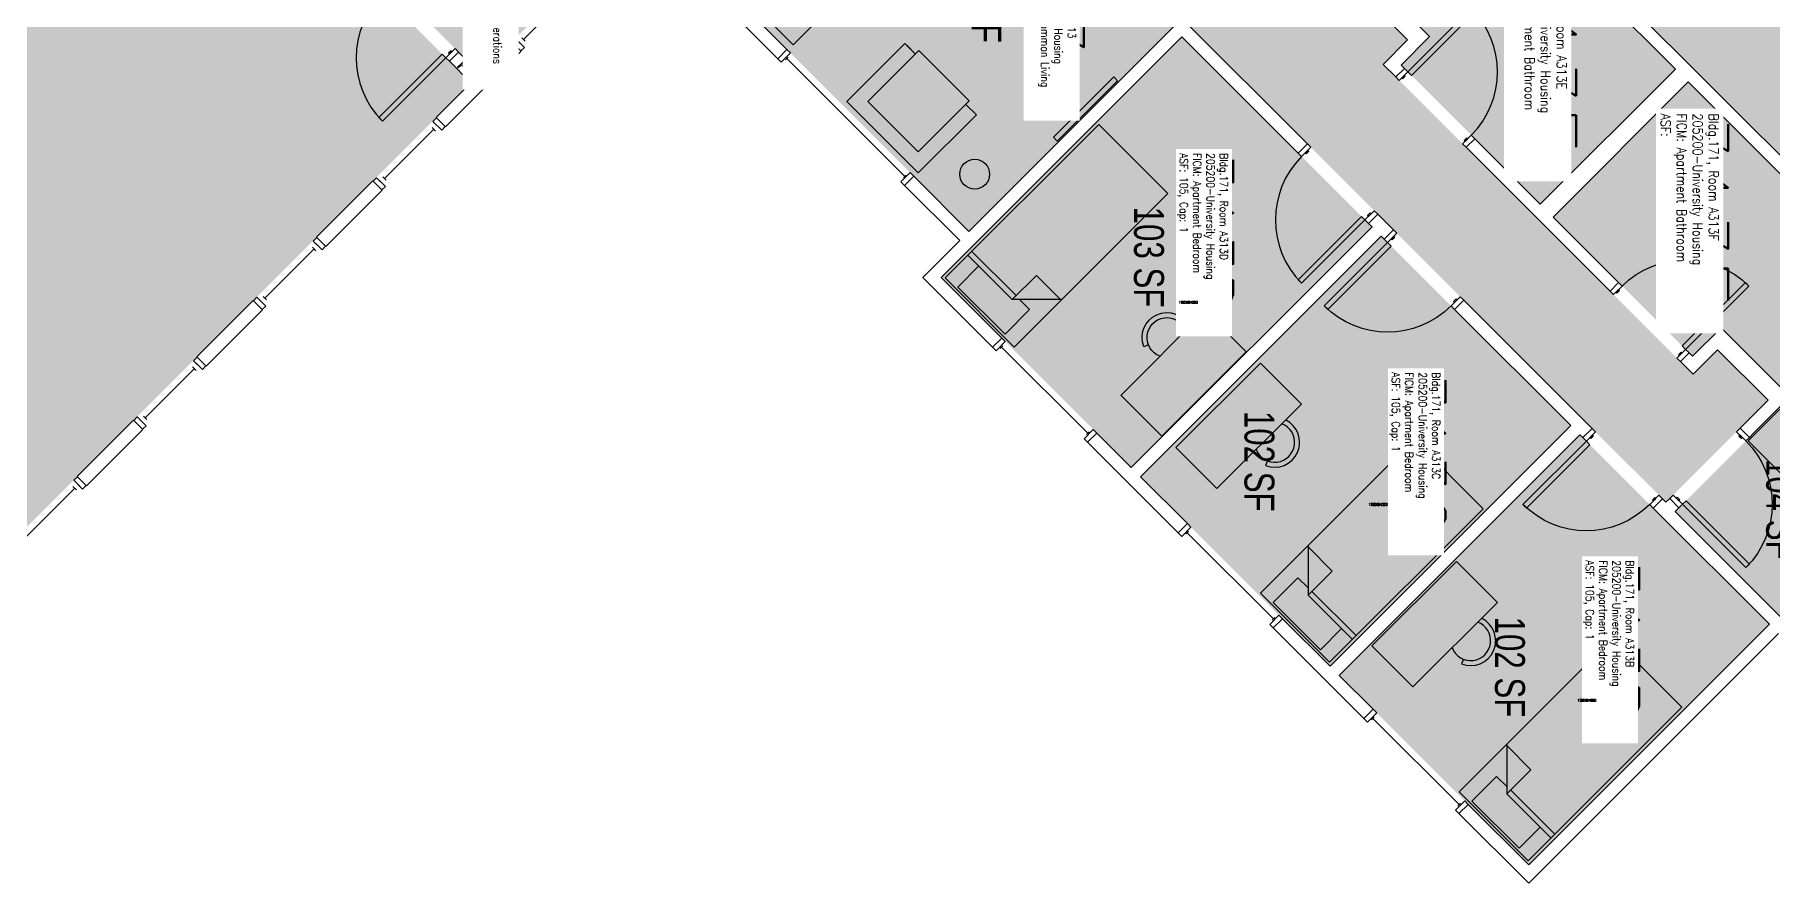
# Model space of a CAD drawing. Header units: inches. Extents: x 88 to 3257, y -489 to 2081.
# Drawn here: x 1967 to 2665, y 1172 to 1513 of the extents above; entities that cross this region are included whole.
import ezdxf
from ezdxf.enums import TextEntityAlignment as Align

# ---------------------------------------------------------------- set-up
doc = ezdxf.new("R2010")
doc.units = ezdxf.units.IN
doc.header["$LTSCALE"] = 48
doc.header["$MEASUREMENT"] = 0
for name, color, linetype in [('A-DOOR', 2, 'Continuous'), ('A-FURN', 3, 'Continuous'), ('A-GLAZ', 1, 'Continuous'), ('A-IDEN-RNUM', 7, 'Continuous'), ('A-IDEN-SNUM', 4, 'Continuous'), ('A-IDEN-VNUM', 4, 'Continuous'), ('A-WALL', 5, 'Continuous'), ('AREA-TEXT', 3, 'Continuous'), ('Rooms-Category-Color', 7, 'Continuous'), ('Rooms-College-Color', 7, 'Continuous'), ('Rooms-Department-Color', 7, 'Continuous'), ('Rooms-Division-Color', 7, 'Continuous'), ('Rooms-Information', 7, 'Continuous')]:
    doc.layers.add(name, color=color, linetype=linetype)
doc.styles.add('AREA', font='arial.ttf', dxfattribs={"width": 0.75, "height": 12})
doc.styles.add('ROOMSNUMBER', font='txt.shx', dxfattribs={"height": 0.03})
doc.styles.add('ROOMVNUMBER', font='simplex.shx', dxfattribs={"width": 0.85})
pattern_1 = [(180, (2387.51437, 824.45906), (4e-14, -0.125), [])]

# ---------------------------------------------------------------- blocks, each defined once
blk = doc.blocks.new('A$C4D89189E')
for p, q in [((0, 48), (0, 0)), ((0, 48), (23.25, 48)), ((23.25, 48), (23.25, 0)), ((29.75, 22.18), (30.53, 20.35)), ((0, 0), (23.25, 0.01))]:
    blk.add_line(p, q)
for radius, start, end in [(10, 293.20604, 109.52969), (8, 245.29988, 114.70012)]:
    blk.add_arc((26.59, 29.54), radius, start, end)
blk = doc.blocks.new('BED_TWIN')
at = {"linetype": 'Continuous'}
for p, q in [((87.250002, 19.500025), (0, 19.500025)), ((0, 19.500025), (0, -19.740625)), ((12.96, 19.500025), (12.96, -5.659925)), ((15.12, -5.659925), (15.12, 19.500025)), ((87.250002, -19.740625), (87.250002, 19.504725)), ((12.96, 13.379975), (0.99222, 13.379975)), ((1, 13.376575), (1, -13.500025)), ((27.040597, -19.740625), (12.96, -5.659925)), ((12.96, -5.659925), (26.64, -5.659925)), ((26.64, -5.659925), (26.64, -19.340025)), ((1, -13.500025), (15, -13.500025)), ((15, -13.500025), (15, -7.717325)), ((0, -19.740625), (87.252733, -19.740625))]:
    blk.add_line(p, q, dxfattribs=at)
blk = doc.blocks.new('TV')
at = {"layer": 'A-FURN'}
blk.add_lwpolyline([(464.06, -449.82), (466.21, -449.82), (466.21, -484.13), (464.06, -484.13)], close=True, dxfattribs=at)
blk = doc.blocks.new('singleseat')
at = {"layer": 'A-FURN'}
for p, q in [((535.06, -401.29), (494.46, -401.29)), ((494.46, -401.29), (494.46, -434.29)), ((535.06, -434.29), (535.06, -401.29)), ((529.06, -407.29), (500.46, -407.29)), ((500.46, -407.29), (500.46, -436.29)), ((529.06, -436.29), (529.06, -407.29)), ((529.06, -436.29), (529.06, -407.29)), ((494.46, -434.29), (500.46, -434.29)), ((500.46, -436.29), (529.06, -436.29)), ((529.06, -434.29), (533.85, -434.29)), ((529.06, -434.29), (535.06, -434.29))]:
    blk.add_line(p, q, dxfattribs=at)

msp = doc.modelspace()

# ---------------------------------------------------------------- hatches: boundary and pattern name
h = msp.add_hatch()
h.set_pattern_fill('ANSI31', color=256, angle=135, style=0)
h.set_pattern_definition(pattern_1)
h.paths.add_polyline_path([(2566.04, 1471.76), (2524.51, 1513.29), (2531.02, 1519.8), (2572.56, 1478.27)], flags=9)
h = msp.add_hatch()
h.set_pattern_fill('ANSI31', color=256, angle=135, style=0)
h.set_pattern_definition(pattern_1)
h.paths.add_polyline_path([(2566.04, 1471.76), (2524.51, 1513.29), (2531.02, 1519.8), (2572.56, 1478.27)], flags=9)
at = {"layer": 'Rooms-Category-Color', "true_color": 0xadadad}
msp.add_hatch(color=253, dxfattribs=at).paths.add_polyline_path([(2825.64, 1314.18), (2822.11, 1310.65), (2545.79, 1586.97), (2528.11, 1569.3), (2469.9, 1627.51), (2487.57, 1645.19), (2362.75, 1770.01), (2309.55, 1770.01), (2293.9, 1754.29), (2241.16, 1807.03), (2325.87, 1891.74), (2551.65, 1665.96), (2569.33, 1683.63), (2627.54, 1625.42), (2613.58, 1611.46), (2609.87, 1607.74), (2722.04, 1495.57), (2800.71, 1574.23), (2844.38, 1530.56), (2767.88, 1454.06), (2846.2, 1375.75), (2846.9, 1375.04), (2844.74, 1372.87), (2864.54, 1353.07), (2825.73, 1314.27)])
at = {"layer": 'Rooms-Category-Color', "true_color": 0x728ef3}
for points in [[(2328.64, 1612.67), (2388.14, 1553.17), (2462.47, 1627.51), (2505.69, 1584.29), (2499.36, 1577.96), (2503.08, 1574.24), (2509.41, 1580.57), (2524.4, 1565.58), (2489.48, 1530.67), (2474.49, 1545.66), (2479.03, 1550.2), (2475.32, 1553.91), (2465.65, 1544.25), (2488.07, 1521.83), (2497.88, 1531.64), (2518.21, 1511.31), (2508.4, 1501.5), (2632.87, 1377.03), (2642.68, 1386.84), (2663.01, 1366.51), (2622, 1325.5), (2427.54, 1519.95), (2341.98, 1434.39), (2246.17, 1530.2)], [(1890.7, 1179.49), (1890.7, 1242.8), (1943.08, 1295.17), (1938.83, 1299.41), (1948.2, 1308.78), (1952.45, 1304.54), (2141.96, 1494.05), (2035.07, 1600.94), (1845.56, 1411.43), (1849.8, 1407.18), (1840.43, 1397.82), (1836.19, 1402.06), (1805.39, 1371.26), (1759.4, 1417.24), (1657.2, 1417.24), (1657.2, 1395.99), (1643.95, 1395.99), (1643.95, 1173.49), (1722.95, 1173.49), (1722.95, 1179.49)], [(2188.1, 1540.19), (2145.67, 1497.77), (2095.65, 1547.79), (2138.07, 1590.22)], [(2545.79, 1579.55), (2625.79, 1499.55), (2571.52, 1445.28), (2515.56, 1501.24), (2527.05, 1512.73), (2503.01, 1536.77)], [(2427.54, 1512.53), (2330.85, 1415.83), (2407.22, 1339.46), (2503.91, 1436.16)], [(2630.91, 1494.42), (2710.92, 1414.42), (2668.14, 1371.64), (2644.1, 1395.68), (2632.61, 1384.19), (2576.64, 1440.15)], [(2410.93, 1335.75), (2487.03, 1259.65), (2583.73, 1356.34), (2507.62, 1432.45)], [(2714.63, 1410.7), (2798.6, 1326.73), (2709.68, 1237.82), (2625.71, 1321.78)], [(2490.74, 1255.94), (2566.84, 1179.83), (2663.54, 1276.53), (2587.44, 1352.63)]]:
    msp.add_hatch(color=171, dxfattribs=at).paths.add_polyline_path(points)
at = {"layer": 'Rooms-College-Color', "true_color": 0xadadad}
for points in [[(2825.64, 1314.18), (2822.11, 1310.65), (2545.79, 1586.97), (2528.11, 1569.3), (2469.9, 1627.51), (2487.57, 1645.19), (2362.75, 1770.01), (2309.55, 1770.01), (2293.9, 1754.29), (2241.16, 1807.03), (2325.87, 1891.74), (2551.65, 1665.96), (2569.33, 1683.63), (2627.54, 1625.42), (2613.58, 1611.46), (2609.87, 1607.74), (2722.04, 1495.57), (2800.71, 1574.23), (2844.38, 1530.56), (2767.88, 1454.06), (2846.2, 1375.75), (2846.9, 1375.04), (2844.74, 1372.87), (2864.54, 1353.07), (2825.73, 1314.27)], [(2328.64, 1612.67), (2388.14, 1553.17), (2462.47, 1627.51), (2505.69, 1584.29), (2499.36, 1577.96), (2503.08, 1574.24), (2509.41, 1580.57), (2524.4, 1565.58), (2489.48, 1530.67), (2474.49, 1545.66), (2479.03, 1550.2), (2475.32, 1553.91), (2465.65, 1544.25), (2488.07, 1521.83), (2497.88, 1531.64), (2518.21, 1511.31), (2508.4, 1501.5), (2632.87, 1377.03), (2642.68, 1386.84), (2663.01, 1366.51), (2622, 1325.5), (2427.54, 1519.95), (2341.98, 1434.39), (2246.17, 1530.2)], [(1890.7, 1179.49), (1890.7, 1242.8), (1943.08, 1295.17), (1938.83, 1299.41), (1948.2, 1308.78), (1952.45, 1304.54), (2141.96, 1494.05), (2035.07, 1600.94), (1845.56, 1411.43), (1849.8, 1407.18), (1840.43, 1397.82), (1836.19, 1402.06), (1805.39, 1371.26), (1759.4, 1417.24), (1657.2, 1417.24), (1657.2, 1395.99), (1643.95, 1395.99), (1643.95, 1173.49), (1722.95, 1173.49), (1722.95, 1179.49)], [(2188.1, 1540.19), (2145.67, 1497.77), (2095.65, 1547.79), (2138.07, 1590.22)], [(2545.79, 1579.55), (2625.79, 1499.55), (2571.52, 1445.28), (2515.56, 1501.24), (2527.05, 1512.73), (2503.01, 1536.77)], [(2427.54, 1512.53), (2330.85, 1415.83), (2407.22, 1339.46), (2503.91, 1436.16)], [(2630.91, 1494.42), (2710.92, 1414.42), (2668.14, 1371.64), (2644.1, 1395.68), (2632.61, 1384.19), (2576.64, 1440.15)], [(2410.93, 1335.75), (2487.03, 1259.65), (2583.73, 1356.34), (2507.62, 1432.45)], [(2714.63, 1410.7), (2798.6, 1326.73), (2709.68, 1237.82), (2625.71, 1321.78)], [(2490.74, 1255.94), (2566.84, 1179.83), (2663.54, 1276.53), (2587.44, 1352.63)]]:
    msp.add_hatch(color=253, dxfattribs=at).paths.add_polyline_path(points)
at = {"layer": 'Rooms-Department-Color', "true_color": 0xacacac}
msp.add_hatch(color=253, dxfattribs=at).paths.add_polyline_path([(2825.64, 1314.18), (2822.11, 1310.65), (2545.79, 1586.97), (2528.11, 1569.3), (2469.9, 1627.51), (2487.57, 1645.19), (2362.75, 1770.01), (2309.55, 1770.01), (2293.9, 1754.29), (2241.16, 1807.03), (2325.87, 1891.74), (2551.65, 1665.96), (2569.33, 1683.63), (2627.54, 1625.42), (2613.58, 1611.46), (2609.87, 1607.74), (2722.04, 1495.57), (2800.71, 1574.23), (2844.38, 1530.56), (2767.88, 1454.06), (2846.2, 1375.75), (2846.9, 1375.04), (2844.74, 1372.87), (2864.54, 1353.07), (2825.73, 1314.27)])
at = {"layer": 'Rooms-Department-Color', "true_color": 0x604aed}
for points in [[(2328.64, 1612.67), (2388.14, 1553.17), (2462.47, 1627.51), (2505.69, 1584.29), (2499.36, 1577.96), (2503.08, 1574.24), (2509.41, 1580.57), (2524.4, 1565.58), (2489.48, 1530.67), (2474.49, 1545.66), (2479.03, 1550.2), (2475.32, 1553.91), (2465.65, 1544.25), (2488.07, 1521.83), (2497.88, 1531.64), (2518.21, 1511.31), (2508.4, 1501.5), (2632.87, 1377.03), (2642.68, 1386.84), (2663.01, 1366.51), (2622, 1325.5), (2427.54, 1519.95), (2341.98, 1434.39), (2246.17, 1530.2)], [(1890.7, 1179.49), (1890.7, 1242.8), (1943.08, 1295.17), (1938.83, 1299.41), (1948.2, 1308.78), (1952.45, 1304.54), (2141.96, 1494.05), (2035.07, 1600.94), (1845.56, 1411.43), (1849.8, 1407.18), (1840.43, 1397.82), (1836.19, 1402.06), (1805.39, 1371.26), (1759.4, 1417.24), (1657.2, 1417.24), (1657.2, 1395.99), (1643.95, 1395.99), (1643.95, 1173.49), (1722.95, 1173.49), (1722.95, 1179.49)], [(2188.1, 1540.19), (2145.67, 1497.77), (2095.65, 1547.79), (2138.07, 1590.22)], [(2545.79, 1579.55), (2625.79, 1499.55), (2571.52, 1445.28), (2515.56, 1501.24), (2527.05, 1512.73), (2503.01, 1536.77)], [(2427.54, 1512.53), (2330.85, 1415.83), (2407.22, 1339.46), (2503.91, 1436.16)], [(2630.91, 1494.42), (2710.92, 1414.42), (2668.14, 1371.64), (2644.1, 1395.68), (2632.61, 1384.19), (2576.64, 1440.15)], [(2410.93, 1335.75), (2487.03, 1259.65), (2583.73, 1356.34), (2507.62, 1432.45)], [(2714.63, 1410.7), (2798.6, 1326.73), (2709.68, 1237.82), (2625.71, 1321.78)], [(2490.74, 1255.94), (2566.84, 1179.83), (2663.54, 1276.53), (2587.44, 1352.63)]]:
    msp.add_hatch(color=173, dxfattribs=at).paths.add_polyline_path(points)
at = {"layer": 'Rooms-Division-Color', "true_color": 0xadadad}
msp.add_hatch(color=253, dxfattribs=at).paths.add_polyline_path([(2825.64, 1314.18), (2822.11, 1310.65), (2545.79, 1586.97), (2528.11, 1569.3), (2469.9, 1627.51), (2487.57, 1645.19), (2362.75, 1770.01), (2309.55, 1770.01), (2293.9, 1754.29), (2241.16, 1807.03), (2325.87, 1891.74), (2551.65, 1665.96), (2569.33, 1683.63), (2627.54, 1625.42), (2613.58, 1611.46), (2609.87, 1607.74), (2722.04, 1495.57), (2800.71, 1574.23), (2844.38, 1530.56), (2767.88, 1454.06), (2846.2, 1375.75), (2846.9, 1375.04), (2844.74, 1372.87), (2864.54, 1353.07), (2825.73, 1314.27)])
at = {"layer": 'Rooms-Division-Color', "true_color": 0x604aed}
for points in [[(2328.64, 1612.67), (2388.14, 1553.17), (2462.47, 1627.51), (2505.69, 1584.29), (2499.36, 1577.96), (2503.08, 1574.24), (2509.41, 1580.57), (2524.4, 1565.58), (2489.48, 1530.67), (2474.49, 1545.66), (2479.03, 1550.2), (2475.32, 1553.91), (2465.65, 1544.25), (2488.07, 1521.83), (2497.88, 1531.64), (2518.21, 1511.31), (2508.4, 1501.5), (2632.87, 1377.03), (2642.68, 1386.84), (2663.01, 1366.51), (2622, 1325.5), (2427.54, 1519.95), (2341.98, 1434.39), (2246.17, 1530.2)], [(1890.7, 1179.49), (1890.7, 1242.8), (1943.08, 1295.17), (1938.83, 1299.41), (1948.2, 1308.78), (1952.45, 1304.54), (2141.96, 1494.05), (2035.07, 1600.94), (1845.56, 1411.43), (1849.8, 1407.18), (1840.43, 1397.82), (1836.19, 1402.06), (1805.39, 1371.26), (1759.4, 1417.24), (1657.2, 1417.24), (1657.2, 1395.99), (1643.95, 1395.99), (1643.95, 1173.49), (1722.95, 1173.49), (1722.95, 1179.49)], [(2188.1, 1540.19), (2145.67, 1497.77), (2095.65, 1547.79), (2138.07, 1590.22)], [(2545.79, 1579.55), (2625.79, 1499.55), (2571.52, 1445.28), (2515.56, 1501.24), (2527.05, 1512.73), (2503.01, 1536.77)], [(2427.54, 1512.53), (2330.85, 1415.83), (2407.22, 1339.46), (2503.91, 1436.16)], [(2630.91, 1494.42), (2710.92, 1414.42), (2668.14, 1371.64), (2644.1, 1395.68), (2632.61, 1384.19), (2576.64, 1440.15)], [(2410.93, 1335.75), (2487.03, 1259.65), (2583.73, 1356.34), (2507.62, 1432.45)], [(2714.63, 1410.7), (2798.6, 1326.73), (2709.68, 1237.82), (2625.71, 1321.78)], [(2490.74, 1255.94), (2566.84, 1179.83), (2663.54, 1276.53), (2587.44, 1352.63)]]:
    msp.add_hatch(color=173, dxfattribs=at).paths.add_polyline_path(points)

# ---------------------------------------------------------------- linework, layer by layer
at = {"layer": 'A-DOOR'}
for p, q in [((2131.86, 1504.16), (2135.57, 1507.87)), ((2131.86, 1504.16), (2135.57, 1507.87)), ((2135.57, 1507.87), (2136.99, 1506.46)), ((2135.57, 1507.87), (2136.99, 1506.46)), ((2130.44, 1505.57), (2104.99, 1480.12)), ((2130.44, 1505.57), (2104.99, 1480.12)), ((2106.4, 1478.7), (2131.86, 1504.16)), ((2106.4, 1478.7), (2131.86, 1504.16)), ((2131.86, 1504.16), (2130.44, 1505.57)), ((2131.86, 1504.16), (2130.44, 1505.57)), ((2133.27, 1502.74), (2131.86, 1504.16)), ((2133.27, 1502.74), (2131.86, 1504.16)), ((2133.98, 1506.99), (2132.92, 1505.93)), ((2133.98, 1506.99), (2132.92, 1505.93)), ((2132.92, 1505.93), (2133.27, 1505.57)), ((2132.92, 1505.93), (2133.27, 1505.57)), ((2133.27, 1505.57), (2134.33, 1506.63)), ((2133.27, 1505.57), (2134.33, 1506.63)), ((2136.99, 1506.46), (2133.27, 1502.74)), ((2136.99, 1506.46), (2133.27, 1502.74)), ((2134.33, 1506.63), (2133.98, 1506.99)), ((2134.33, 1506.63), (2133.98, 1506.99)), ((2136.52, 1500.34), (2137.95, 1501.76)), ((2136.52, 1500.34), (2137.95, 1501.76)), ((2137.84, 1501.05), (2136.82, 1500.04)), ((2137.84, 1501.05), (2136.82, 1500.04)), ((2137.95, 1501.76), (2139.37, 1503.19)), ((2137.95, 1501.76), (2139.37, 1503.19)), ((2145.94, 1493.58), (2138.47, 1501.05)), ((2145.94, 1493.58), (2138.47, 1501.05)), ((2139.67, 1502.88), (2138.66, 1501.87)), ((2139.67, 1502.88), (2138.66, 1501.87)), ((2138.66, 1501.23), (2146.12, 1493.77)), ((2138.66, 1501.23), (2146.12, 1493.77)), ((2139.37, 1503.19), (2139.67, 1502.88)), ((2139.37, 1503.19), (2139.67, 1502.88)), ((2136.82, 1500.04), (2136.52, 1500.34)), ((2136.82, 1500.04), (2136.52, 1500.34)), ((2148.08, 1494.48), (2145.23, 1491.63)), ((2148.08, 1494.48), (2145.23, 1491.63)), ((2146.76, 1493.77), (2147.78, 1494.78)), ((2146.76, 1493.77), (2147.78, 1494.78)), ((2147.78, 1494.78), (2148.08, 1494.48)), ((2147.78, 1494.78), (2148.08, 1494.48)), ((2144.93, 1491.93), (2145.94, 1492.95)), ((2144.93, 1491.93), (2145.94, 1492.95)), ((2145.23, 1491.63), (2144.93, 1491.93)), ((2145.23, 1491.63), (2144.93, 1491.93)), ((2104.99, 1480.12), (2106.4, 1478.7)), ((2104.99, 1480.12), (2106.4, 1478.7))]:
    msp.add_line(p, q, dxfattribs=at)
for points in [[(2518.31, 1498.48), (2519.72, 1497.07), (2545.18, 1522.53), (2543.76, 1523.94)], [(2518.31, 1498.48), (2519.72, 1497.07), (2545.18, 1522.53), (2543.76, 1523.94)], [(2514.86, 1495.04), (2513.45, 1496.45), (2516.89, 1499.9), (2518.31, 1498.48)], [(2514.86, 1495.04), (2513.45, 1496.45), (2516.89, 1499.9), (2518.31, 1498.48)], [(2515.83, 1496.01), (2516.19, 1495.66), (2517.25, 1496.72), (2516.89, 1497.07)], [(2515.83, 1496.01), (2516.19, 1495.66), (2517.25, 1496.72), (2516.89, 1497.07)], [(2540.32, 1469.58), (2541.73, 1468.17), (2545.18, 1471.61), (2543.76, 1473.03)], [(2540.32, 1469.58), (2541.73, 1468.17), (2545.18, 1471.61), (2543.76, 1473.03)], [(2479.34, 1468.16), (2477.93, 1469.57), (2474.21, 1465.86), (2475.63, 1464.44)], [(2479.34, 1468.16), (2477.93, 1469.57), (2474.21, 1465.86), (2475.63, 1464.44)], [(2478.1, 1466.92), (2478.46, 1466.57), (2477.4, 1465.5), (2477.04, 1465.86)], [(2478.1, 1466.92), (2478.46, 1466.57), (2477.4, 1465.5), (2477.04, 1465.86)], [(2541.29, 1470.55), (2540.94, 1470.91), (2542, 1471.97), (2542.35, 1471.61)], [(2541.29, 1470.55), (2540.94, 1470.91), (2542, 1471.97), (2542.35, 1471.61)], [(2501.08, 1438.99), (2499.67, 1440.4), (2474.21, 1414.95), (2475.63, 1413.53)], [(2501.08, 1438.99), (2499.67, 1440.4), (2474.21, 1414.95), (2475.63, 1413.53)], [(2504.8, 1442.7), (2506.21, 1441.29), (2502.5, 1437.57), (2501.08, 1438.99)], [(2504.8, 1442.7), (2506.21, 1441.29), (2502.5, 1437.57), (2501.08, 1438.99)], [(2503.56, 1441.46), (2503.21, 1441.82), (2502.14, 1440.76), (2502.5, 1440.4)], [(2503.56, 1441.46), (2503.21, 1441.82), (2502.14, 1440.76), (2502.5, 1440.4)], [(2513.9, 1433.6), (2512.49, 1435.01), (2508.77, 1431.3), (2510.19, 1429.88)], [(2513.9, 1433.6), (2512.49, 1435.01), (2508.77, 1431.3), (2510.19, 1429.88)], [(2512.66, 1432.36), (2513.02, 1432.01), (2511.96, 1430.94), (2511.6, 1431.3)], [(2512.66, 1432.36), (2513.02, 1432.01), (2511.96, 1430.94), (2511.6, 1431.3)], [(2510.19, 1429.88), (2511.6, 1428.47), (2486.15, 1403.01), (2484.73, 1404.43)], [(2510.19, 1429.88), (2511.6, 1428.47), (2486.15, 1403.01), (2484.73, 1404.43)], [(2600.95, 1408.95), (2599.54, 1410.36), (2602.98, 1413.81), (2604.4, 1412.39)], [(2600.95, 1408.95), (2599.54, 1410.36), (2602.98, 1413.81), (2604.4, 1412.39)], [(2601.92, 1409.92), (2602.28, 1409.57), (2603.34, 1410.63), (2602.98, 1410.98)], [(2601.92, 1409.92), (2602.28, 1409.57), (2603.34, 1410.63), (2602.98, 1410.98)], [(2629.85, 1386.94), (2628.44, 1388.35), (2653.9, 1413.81), (2655.31, 1412.39)], [(2629.85, 1386.94), (2628.44, 1388.35), (2653.9, 1413.81), (2655.31, 1412.39)], [(2539.36, 1408.14), (2540.77, 1406.73), (2537.06, 1403.01), (2535.64, 1404.43)], [(2539.36, 1408.14), (2540.77, 1406.73), (2537.06, 1403.01), (2535.64, 1404.43)], [(2538.12, 1406.9), (2537.77, 1407.26), (2536.7, 1406.2), (2537.06, 1405.84)], [(2538.12, 1406.9), (2537.77, 1407.26), (2536.7, 1406.2), (2537.06, 1405.84)], [(2626.41, 1383.49), (2627.82, 1382.08), (2631.27, 1385.52), (2629.85, 1386.94)], [(2626.41, 1383.49), (2627.82, 1382.08), (2631.27, 1385.52), (2629.85, 1386.94)], [(2627.38, 1384.46), (2627.03, 1384.82), (2628.09, 1385.88), (2628.44, 1385.52)], [(2627.38, 1384.46), (2627.03, 1384.82), (2628.09, 1385.88), (2628.44, 1385.52)], [(2593.71, 1353.78), (2592.3, 1355.2), (2588.59, 1351.48), (2590, 1350.07)], [(2593.71, 1353.78), (2592.3, 1355.2), (2588.59, 1351.48), (2590, 1350.07)], [(2650.37, 1353.87), (2651.78, 1355.28), (2655.5, 1351.57), (2654.08, 1350.16)], [(2650.37, 1353.87), (2651.78, 1355.28), (2655.5, 1351.57), (2654.08, 1350.16)], [(2590, 1350.07), (2591.42, 1348.66), (2565.96, 1323.2), (2564.55, 1324.61)], [(2590, 1350.07), (2591.42, 1348.66), (2565.96, 1323.2), (2564.55, 1324.61)], [(2592.48, 1352.54), (2592.83, 1352.19), (2591.77, 1351.13), (2591.42, 1351.48)], [(2592.48, 1352.54), (2592.83, 1352.19), (2591.77, 1351.13), (2591.42, 1351.48)], [(2651.61, 1352.63), (2651.25, 1352.28), (2652.32, 1351.22), (2652.67, 1351.57)], [(2651.61, 1352.63), (2651.25, 1352.28), (2652.32, 1351.22), (2652.67, 1351.57)], [(2619.17, 1328.33), (2620.58, 1326.91), (2616.87, 1323.2), (2615.46, 1324.61)], [(2619.17, 1328.33), (2620.58, 1326.91), (2616.87, 1323.2), (2615.46, 1324.61)], [(2617.93, 1327.09), (2617.58, 1327.44), (2616.52, 1326.38), (2616.87, 1326.03)], [(2617.93, 1327.09), (2617.58, 1327.44), (2616.52, 1326.38), (2616.87, 1326.03)], [(2624.91, 1328.41), (2623.5, 1327), (2627.21, 1323.29), (2628.63, 1324.7)], [(2624.91, 1328.41), (2623.5, 1327), (2627.21, 1323.29), (2628.63, 1324.7)], [(2626.15, 1327.18), (2626.51, 1327.53), (2627.57, 1326.47), (2627.21, 1326.11)], [(2626.15, 1327.18), (2626.51, 1327.53), (2627.57, 1326.47), (2627.21, 1326.11)], [(2628.63, 1324.7), (2630.04, 1326.11), (2655.5, 1300.66), (2654.08, 1299.24)], [(2628.63, 1324.7), (2630.04, 1326.11), (2655.5, 1300.66), (2654.08, 1299.24)]]:
    msp.add_lwpolyline(points, close=True, dxfattribs=at)
for centre, radius, start, end in [((2131.86, 1504.16), 36, 135, 225), ((2131.86, 1504.16), 36, 135, 225), ((2518.31, 1498.48), 36, 315, 45), ((2518.31, 1498.48), 36, 315, 45), ((2138.16, 1500.73), 0.45, 45, 135), ((2138.16, 1500.73), 0.45, 45, 135), ((2138.98, 1501.55), 0.45, 135, 225), ((2138.98, 1501.55), 0.45, 135, 225), ((2146.44, 1494.08), 0.45, 225, 315), ((2146.44, 1494.08), 0.45, 225, 315), ((2145.62, 1493.26), 0.45, 315, 45), ((2145.62, 1493.26), 0.45, 315, 45), ((2501.08, 1438.99), 36, 135, 225), ((2501.08, 1438.99), 36, 135, 225)]:
    msp.add_arc(centre, radius, start, end, dxfattribs=at)
at = {"layer": 'A-DOOR', "extrusion": (0, 0, -1)}
for centre, start, end in [((-2629.85, 1386.94), 45, 135), ((-2629.85, 1386.94), 45, 135), ((-2510.19, 1429.88), 225, 315), ((-2510.19, 1429.88), 225, 315), ((-2628.63, 1324.7), 135, 225), ((-2628.63, 1324.7), 135, 225), ((-2590, 1350.07), 225, 315), ((-2590, 1350.07), 225, 315)]:
    msp.add_arc(centre, 36, start, end, dxfattribs=at)
at = {"layer": 'A-FURN'}
for p, q in [((2253.47, 1527.17), (2271.33, 1509.32)), ((2253.47, 1527.17), (2271.33, 1509.32)), ((2271.33, 1509.32), (2287.42, 1525.4)), ((2271.33, 1509.32), (2287.42, 1525.4))]:
    msp.add_line(p, q, dxfattribs=at)
msp.add_circle((2344.3, 1457.35), 6, dxfattribs=at)
msp.add_circle((2344.3, 1457.35), 6, dxfattribs=at)
at = {"layer": 'A-GLAZ'}
for p, q in [((2174.4, 1522.78), (2163.09, 1511.47)), ((2174.4, 1522.78), (2163.09, 1511.47)), ((2159.9, 1511.82), (2158.49, 1510.41)), ((2159.9, 1511.82), (2158.49, 1510.41)), ((2158.49, 1510.41), (2162.03, 1506.87)), ((2158.49, 1510.41), (2162.03, 1506.87)), ((2163.44, 1508.29), (2159.9, 1511.82)), ((2163.44, 1508.29), (2159.9, 1511.82)), ((2160.96, 1510.76), (2162.38, 1509.35)), ((2160.96, 1510.76), (2162.38, 1509.35)), ((2162.03, 1506.87), (2163.44, 1508.29)), ((2162.03, 1506.87), (2163.44, 1508.29)), ((2163.79, 1510.76), (2162.38, 1512.17)), ((2163.79, 1510.76), (2162.38, 1512.17)), ((2269.32, 1504.4), (2268.26, 1503.34)), ((2269.32, 1504.4), (2268.26, 1503.34)), ((2268.79, 1503.87), (2316.17, 1456.5)), ((2268.79, 1503.87), (2316.17, 1456.5)), ((2126.67, 1478.59), (2128.09, 1480)), ((2126.67, 1478.59), (2128.09, 1480)), ((2128.09, 1480), (2131.62, 1476.47)), ((2128.09, 1480), (2131.62, 1476.47)), ((2107.23, 1455.61), (2127.03, 1475.41)), ((2107.23, 1455.61), (2127.03, 1475.41)), ((2127.73, 1474.7), (2126.32, 1476.11)), ((2127.73, 1474.7), (2126.32, 1476.11)), ((2130.21, 1475.05), (2126.67, 1478.59)), ((2130.21, 1475.05), (2126.67, 1478.59)), ((2127.73, 1477.53), (2129.15, 1476.11)), ((2127.73, 1477.53), (2129.15, 1476.11)), ((2131.62, 1476.47), (2130.21, 1475.05)), ((2131.62, 1476.47), (2130.21, 1475.05)), ((2104.04, 1455.96), (2102.63, 1454.55)), ((2104.04, 1455.96), (2102.63, 1454.55)), ((2102.63, 1454.55), (2106.17, 1451.01)), ((2102.63, 1454.55), (2106.17, 1451.01)), ((2107.58, 1452.43), (2104.04, 1455.96)), ((2107.58, 1452.43), (2104.04, 1455.96)), ((2106.52, 1453.49), (2105.11, 1454.9)), ((2106.52, 1453.49), (2105.11, 1454.9)), ((2106.17, 1451.01), (2107.58, 1452.43)), ((2106.17, 1451.01), (2107.58, 1452.43)), ((2107.93, 1454.9), (2106.52, 1456.32)), ((2107.93, 1454.9), (2106.52, 1456.32)), ((2316.7, 1457.03), (2315.64, 1455.96)), ((2316.7, 1457.03), (2315.64, 1455.96)), ((2078.59, 1430.51), (2080, 1431.92)), ((2078.59, 1430.51), (2080, 1431.92)), ((2080, 1431.92), (2083.54, 1428.38)), ((2080, 1431.92), (2083.54, 1428.38)), ((2059.14, 1407.52), (2078.94, 1427.32)), ((2059.14, 1407.52), (2078.94, 1427.32)), ((2079.65, 1426.62), (2078.23, 1428.03)), ((2079.65, 1426.62), (2078.23, 1428.03)), ((2082.12, 1426.97), (2078.59, 1430.51)), ((2082.12, 1426.97), (2078.59, 1430.51)), ((2079.65, 1429.45), (2081.06, 1428.03)), ((2079.65, 1429.45), (2081.06, 1428.03)), ((2083.54, 1428.38), (2082.12, 1426.97)), ((2083.54, 1428.38), (2082.12, 1426.97)), ((2055.96, 1407.88), (2054.55, 1406.46)), ((2055.96, 1407.88), (2054.55, 1406.46)), ((2054.55, 1406.46), (2058.08, 1402.93)), ((2054.55, 1406.46), (2058.08, 1402.93)), ((2059.5, 1404.34), (2055.96, 1407.88)), ((2059.5, 1404.34), (2055.96, 1407.88)), ((2058.44, 1405.4), (2057.02, 1406.82)), ((2058.44, 1405.4), (2057.02, 1406.82)), ((2058.08, 1402.93), (2059.5, 1404.34)), ((2058.08, 1402.93), (2059.5, 1404.34)), ((2059.85, 1406.82), (2058.44, 1408.23)), ((2059.85, 1406.82), (2058.44, 1408.23)), ((2030.51, 1382.42), (2031.92, 1383.84)), ((2030.51, 1382.42), (2031.92, 1383.84)), ((2034.04, 1378.89), (2030.51, 1382.42)), ((2034.04, 1378.89), (2030.51, 1382.42)), ((2031.92, 1383.84), (2035.45, 1380.3)), ((2031.92, 1383.84), (2035.45, 1380.3)), ((2355.62, 1388.41), (2354.56, 1387.35)), ((2355.62, 1388.41), (2354.56, 1387.35)), ((2355.09, 1387.88), (2389.74, 1353.23)), ((2355.09, 1387.88), (2389.74, 1353.23)), ((2030.86, 1379.24), (2011.06, 1359.44)), ((2030.86, 1379.24), (2011.06, 1359.44)), ((2031.57, 1378.53), (2030.15, 1379.95)), ((2031.57, 1378.53), (2030.15, 1379.95)), ((2032.98, 1379.95), (2031.57, 1381.36)), ((2032.98, 1379.95), (2031.57, 1381.36)), ((2035.45, 1380.3), (2034.04, 1378.89)), ((2035.45, 1380.3), (2034.04, 1378.89)), ((2007.88, 1359.8), (2006.46, 1358.38)), ((2007.88, 1359.8), (2006.46, 1358.38)), ((2006.46, 1358.38), (2010, 1354.85)), ((2006.46, 1358.38), (2010, 1354.85)), ((2011.41, 1356.26), (2007.88, 1359.8)), ((2011.41, 1356.26), (2007.88, 1359.8)), ((2008.94, 1358.73), (2010.35, 1357.32)), ((2008.94, 1358.73), (2010.35, 1357.32)), ((2010, 1354.85), (2011.41, 1356.26)), ((2010, 1354.85), (2011.41, 1356.26)), ((2011.77, 1358.73), (2010.35, 1360.15)), ((2011.77, 1358.73), (2010.35, 1360.15)), ((2390.27, 1353.76), (2389.21, 1352.7)), ((2390.27, 1353.76), (2389.21, 1352.7)), ((1982.42, 1334.34), (1983.84, 1335.75)), ((1982.42, 1334.34), (1983.84, 1335.75)), ((1985.96, 1330.8), (1982.42, 1334.34)), ((1985.96, 1330.8), (1982.42, 1334.34)), ((1984.9, 1331.86), (1983.48, 1333.28)), ((1984.9, 1331.86), (1983.48, 1333.28)), ((1983.84, 1335.75), (1987.37, 1332.22)), ((1983.84, 1335.75), (1987.37, 1332.22)), ((1982.78, 1331.16), (1962.98, 1311.36)), ((1982.78, 1331.16), (1962.98, 1311.36)), ((1983.48, 1330.45), (1982.07, 1331.86)), ((1983.48, 1330.45), (1982.07, 1331.86)), ((1987.37, 1332.22), (1985.96, 1330.8)), ((1987.37, 1332.22), (1985.96, 1330.8)), ((2430.2, 1313.83), (2429.14, 1312.77)), ((2430.2, 1313.83), (2429.14, 1312.77)), ((2429.67, 1313.3), (2464.31, 1278.65)), ((2429.67, 1313.3), (2464.31, 1278.65)), ((2464.84, 1279.18), (2463.78, 1278.12)), ((2464.84, 1279.18), (2463.78, 1278.12)), ((2504.81, 1239.21), (2503.75, 1238.15)), ((2504.81, 1239.21), (2503.75, 1238.15)), ((2504.28, 1238.68), (2538.93, 1204.03)), ((2504.28, 1238.68), (2538.93, 1204.03)), ((2539.46, 1204.56), (2538.4, 1203.5)), ((2539.46, 1204.56), (2538.4, 1203.5))]:
    msp.add_line(p, q, dxfattribs=at)
for points in [[(2266.58, 1502.37), (2265.17, 1503.78), (2268.88, 1507.5), (2270.3, 1506.08)], [(2266.58, 1502.37), (2265.17, 1503.78), (2268.88, 1507.5), (2270.3, 1506.08)], [(2314.67, 1454.29), (2316.08, 1452.87), (2319.79, 1456.58), (2318.38, 1458)], [(2314.67, 1454.29), (2316.08, 1452.87), (2319.79, 1456.58), (2318.38, 1458)], [(2352.88, 1386.38), (2351.46, 1387.79), (2355.18, 1391.5), (2356.59, 1390.09)], [(2352.88, 1386.38), (2351.46, 1387.79), (2355.18, 1391.5), (2356.59, 1390.09)], [(2388.23, 1351.02), (2389.65, 1349.61), (2393.36, 1353.32), (2391.95, 1354.73)], [(2388.23, 1351.02), (2389.65, 1349.61), (2393.36, 1353.32), (2391.95, 1354.73)], [(2427.46, 1311.8), (2426.04, 1313.21), (2429.75, 1316.92), (2431.17, 1315.51)], [(2427.46, 1311.8), (2426.04, 1313.21), (2429.75, 1316.92), (2431.17, 1315.51)], [(2462.81, 1276.44), (2464.23, 1275.03), (2467.94, 1278.74), (2466.52, 1280.15)], [(2462.81, 1276.44), (2464.23, 1275.03), (2467.94, 1278.74), (2466.52, 1280.15)], [(2502.07, 1237.18), (2500.66, 1238.59), (2504.37, 1242.31), (2505.79, 1240.89)], [(2502.07, 1237.18), (2500.66, 1238.59), (2504.37, 1242.31), (2505.79, 1240.89)], [(2537.43, 1201.82), (2538.84, 1200.41), (2542.56, 1204.12), (2541.14, 1205.54)], [(2537.43, 1201.82), (2538.84, 1200.41), (2542.56, 1204.12), (2541.14, 1205.54)]]:
    msp.add_lwpolyline(points, close=True, dxfattribs=at)
at = {"layer": 'A-WALL'}
for p, q in [((2715.07, 1417.69), (2545.79, 1586.97)), ((2715.07, 1417.69), (2545.79, 1586.97)), ((2545.79, 1579.55), (2625.79, 1499.55)), ((2545.79, 1579.55), (2625.79, 1499.55)), ((2527.05, 1512.73), (2503.01, 1536.77)), ((2527.05, 1512.73), (2503.01, 1536.77)), ((2238.75, 1530.2), (2265.17, 1503.78)), ((2238.75, 1530.2), (2265.17, 1503.78)), ((2268.88, 1507.5), (2246.17, 1530.2)), ((2268.88, 1507.5), (2246.17, 1530.2)), ((2497.88, 1531.64), (2518.21, 1511.31)), ((2497.88, 1531.64), (2518.21, 1511.31)), ((2427.54, 1519.95), (2341.98, 1434.39)), ((2427.54, 1519.95), (2341.98, 1434.39)), ((2477.93, 1469.57), (2427.54, 1519.95)), ((2477.93, 1469.57), (2427.54, 1519.95)), ((2158.4, 1510.5), (2145.67, 1497.77)), ((2158.4, 1510.5), (2145.67, 1497.77)), ((2162.11, 1506.78), (2158.4, 1510.5)), ((2162.11, 1506.78), (2158.4, 1510.5)), ((2330.85, 1415.83), (2427.54, 1512.53)), ((2330.85, 1415.83), (2427.54, 1512.53)), ((2427.54, 1512.53), (2474.21, 1465.86)), ((2427.54, 1512.53), (2474.21, 1465.86)), ((2518.21, 1511.31), (2508.4, 1501.5)), ((2518.21, 1511.31), (2508.4, 1501.5)), ((2515.56, 1501.24), (2527.05, 1512.73)), ((2515.56, 1501.24), (2527.05, 1512.73)), ((2131.71, 1476.38), (2162.11, 1506.78)), ((2131.71, 1476.38), (2162.11, 1506.78)), ((2136.99, 1506.46), (2133.27, 1502.74)), ((2136.99, 1506.46), (2133.27, 1502.74)), ((2133.27, 1502.74), (2141.96, 1494.05)), ((2133.27, 1502.74), (2141.96, 1494.05)), ((2145.67, 1497.77), (2136.99, 1506.46)), ((2145.67, 1497.77), (2136.99, 1506.46)), ((2265.17, 1503.78), (2268.88, 1507.5)), ((2265.17, 1503.78), (2268.88, 1507.5)), ((2508.4, 1501.5), (2513.45, 1496.45)), ((2508.4, 1501.5), (2513.45, 1496.45)), ((2516.89, 1499.9), (2515.56, 1501.24)), ((2516.89, 1499.9), (2515.56, 1501.24)), ((2141.96, 1494.05), (2128, 1480.09)), ((2141.96, 1494.05), (2128, 1480.09)), ((2513.45, 1496.45), (2516.89, 1499.9)), ((2513.45, 1496.45), (2516.89, 1499.9)), ((2625.79, 1499.55), (2571.52, 1445.28)), ((2625.79, 1499.55), (2571.52, 1445.28)), ((2576.64, 1440.15), (2630.91, 1494.42)), ((2576.64, 1440.15), (2630.91, 1494.42)), ((2630.91, 1494.42), (2710.92, 1414.42)), ((2630.91, 1494.42), (2710.92, 1414.42)), ((2128, 1480.09), (2131.71, 1476.38)), ((2128, 1480.09), (2131.71, 1476.38)), ((2474.21, 1465.86), (2477.93, 1469.57)), ((2474.21, 1465.86), (2477.93, 1469.57)), ((2545.18, 1471.61), (2541.73, 1468.17)), ((2545.18, 1471.61), (2541.73, 1468.17)), ((2541.73, 1468.17), (2599.54, 1410.36)), ((2541.73, 1468.17), (2599.54, 1410.36)), ((2571.52, 1445.28), (2545.18, 1471.61)), ((2571.52, 1445.28), (2545.18, 1471.61)), ((2102.54, 1454.64), (2079.91, 1432.01)), ((2102.54, 1454.64), (2079.91, 1432.01)), ((2106.25, 1450.92), (2102.54, 1454.64)), ((2106.25, 1450.92), (2102.54, 1454.64)), ((2319.79, 1456.58), (2316.08, 1452.87)), ((2319.79, 1456.58), (2316.08, 1452.87)), ((2316.08, 1452.87), (2338.27, 1430.68)), ((2316.08, 1452.87), (2338.27, 1430.68)), ((2341.98, 1434.39), (2319.79, 1456.58)), ((2341.98, 1434.39), (2319.79, 1456.58)), ((2083.63, 1428.3), (2106.25, 1450.92)), ((2083.63, 1428.3), (2106.25, 1450.92)), ((2506.21, 1441.29), (2502.5, 1437.57)), ((2506.21, 1441.29), (2502.5, 1437.57)), ((2512.49, 1435.01), (2506.21, 1441.29)), ((2512.49, 1435.01), (2506.21, 1441.29)), ((2602.98, 1413.81), (2576.64, 1440.15)), ((2602.98, 1413.81), (2576.64, 1440.15)), ((2079.91, 1432.01), (2083.63, 1428.3)), ((2079.91, 1432.01), (2083.63, 1428.3)), ((2503.91, 1436.16), (2407.22, 1339.46)), ((2503.91, 1436.16), (2407.22, 1339.46)), ((2410.93, 1335.75), (2507.62, 1432.45)), ((2410.93, 1335.75), (2507.62, 1432.45)), ((2502.5, 1437.57), (2503.91, 1436.16)), ((2502.5, 1437.57), (2503.91, 1436.16)), ((2507.62, 1432.45), (2508.77, 1431.3)), ((2507.62, 1432.45), (2508.77, 1431.3)), ((2508.77, 1431.3), (2512.49, 1435.01)), ((2508.77, 1431.3), (2512.49, 1435.01)), ((2338.27, 1430.68), (2323.42, 1415.83)), ((2338.27, 1430.68), (2323.42, 1415.83)), ((2323.42, 1415.83), (2351.46, 1387.79)), ((2323.42, 1415.83), (2351.46, 1387.79)), ((2355.18, 1391.5), (2330.85, 1415.83)), ((2355.18, 1391.5), (2330.85, 1415.83)), ((2599.54, 1410.36), (2602.98, 1413.81)), ((2599.54, 1410.36), (2602.98, 1413.81)), ((2657.35, 1353.43), (2714.63, 1410.7)), ((2657.35, 1353.43), (2714.63, 1410.7)), ((2054.46, 1406.55), (2031.83, 1383.93)), ((2054.46, 1406.55), (2031.83, 1383.93)), ((2058.17, 1402.84), (2054.46, 1406.55)), ((2058.17, 1402.84), (2054.46, 1406.55)), ((2540.77, 1406.73), (2537.06, 1403.01)), ((2540.77, 1406.73), (2537.06, 1403.01)), ((2537.06, 1403.01), (2583.73, 1356.34)), ((2537.06, 1403.01), (2583.73, 1356.34)), ((2592.3, 1355.2), (2540.77, 1406.73)), ((2592.3, 1355.2), (2540.77, 1406.73)), ((2035.54, 1380.21), (2058.17, 1402.84)), ((2035.54, 1380.21), (2058.17, 1402.84)), ((2351.46, 1387.79), (2355.18, 1391.5)), ((2351.46, 1387.79), (2355.18, 1391.5)), ((2644.1, 1395.68), (2632.61, 1384.19)), ((2644.1, 1395.68), (2632.61, 1384.19)), ((2668.14, 1371.64), (2644.1, 1395.68)), ((2668.14, 1371.64), (2644.1, 1395.68)), ((2031.83, 1383.93), (2035.54, 1380.21)), ((2031.83, 1383.93), (2035.54, 1380.21)), ((2631.27, 1385.52), (2627.82, 1382.08)), ((2631.27, 1385.52), (2627.82, 1382.08)), ((2627.82, 1382.08), (2632.87, 1377.03)), ((2627.82, 1382.08), (2632.87, 1377.03)), ((2632.61, 1384.19), (2631.27, 1385.52)), ((2632.61, 1384.19), (2631.27, 1385.52)), ((2632.87, 1377.03), (2642.68, 1386.84)), ((2632.87, 1377.03), (2642.68, 1386.84)), ((2642.68, 1386.84), (2663.01, 1366.51)), ((2642.68, 1386.84), (2663.01, 1366.51)), ((2663.01, 1366.51), (2653.64, 1357.14)), ((2663.01, 1366.51), (2653.64, 1357.14)), ((2006.38, 1358.47), (1983.75, 1335.84)), ((2006.38, 1358.47), (1983.75, 1335.84)), ((1987.46, 1332.13), (2010.09, 1354.76)), ((1987.46, 1332.13), (2010.09, 1354.76)), ((2010.09, 1354.76), (2006.38, 1358.47)), ((2010.09, 1354.76), (2006.38, 1358.47)), ((2583.73, 1356.34), (2487.03, 1259.65)), ((2583.73, 1356.34), (2487.03, 1259.65)), ((2588.59, 1351.48), (2592.3, 1355.2)), ((2588.59, 1351.48), (2592.3, 1355.2)), ((2653.64, 1357.14), (2651.78, 1355.28)), ((2653.64, 1357.14), (2651.78, 1355.28)), ((2651.78, 1355.28), (2655.5, 1351.57)), ((2651.78, 1355.28), (2655.5, 1351.57)), ((2393.36, 1353.32), (2389.65, 1349.61)), ((2393.36, 1353.32), (2389.65, 1349.61)), ((2389.65, 1349.61), (2426.04, 1313.21)), ((2389.65, 1349.61), (2426.04, 1313.21)), ((2407.22, 1339.46), (2393.36, 1353.32)), ((2407.22, 1339.46), (2393.36, 1353.32)), ((2490.74, 1255.94), (2587.44, 1352.63)), ((2490.74, 1255.94), (2587.44, 1352.63)), ((2587.44, 1352.63), (2588.59, 1351.48)), ((2587.44, 1352.63), (2588.59, 1351.48)), ((2655.5, 1351.57), (2657.35, 1353.43)), ((2655.5, 1351.57), (2657.35, 1353.43)), ((1983.75, 1335.84), (1987.46, 1332.13)), ((1983.75, 1335.84), (1987.46, 1332.13)), ((2429.75, 1316.92), (2410.93, 1335.75)), ((2429.75, 1316.92), (2410.93, 1335.75)), ((2620.58, 1326.91), (2616.87, 1323.2)), ((2620.58, 1326.91), (2616.87, 1323.2)), ((2622, 1325.5), (2620.58, 1326.91)), ((2622, 1325.5), (2620.58, 1326.91)), ((2623.5, 1327), (2622, 1325.5)), ((2623.5, 1327), (2622, 1325.5)), ((2627.21, 1323.29), (2623.5, 1327)), ((2627.21, 1323.29), (2623.5, 1327)), ((2616.87, 1323.2), (2663.54, 1276.53)), ((2616.87, 1323.2), (2663.54, 1276.53)), ((2625.71, 1321.78), (2627.21, 1323.29)), ((2625.71, 1321.78), (2627.21, 1323.29)), ((2670.52, 1276.97), (2625.71, 1321.78)), ((2670.52, 1276.97), (2625.71, 1321.78)), ((2426.04, 1313.21), (2429.75, 1316.92)), ((2426.04, 1313.21), (2429.75, 1316.92)), ((2467.94, 1278.74), (2464.23, 1275.03)), ((2467.94, 1278.74), (2464.23, 1275.03)), ((2487.03, 1259.65), (2467.94, 1278.74)), ((2487.03, 1259.65), (2467.94, 1278.74)), ((2464.23, 1275.03), (2500.66, 1238.59)), ((2464.23, 1275.03), (2500.66, 1238.59)), ((2663.54, 1276.53), (2566.84, 1179.83)), ((2663.54, 1276.53), (2566.84, 1179.83)), ((2566.84, 1172.41), (2667.25, 1272.82)), ((2566.84, 1172.41), (2667.25, 1272.82)), ((2504.37, 1242.31), (2490.74, 1255.94)), ((2504.37, 1242.31), (2490.74, 1255.94)), ((2500.66, 1238.59), (2504.37, 1242.31)), ((2500.66, 1238.59), (2504.37, 1242.31)), ((2542.56, 1204.12), (2538.84, 1200.41)), ((2542.56, 1204.12), (2538.84, 1200.41)), ((2566.84, 1179.83), (2542.56, 1204.12)), ((2566.84, 1179.83), (2542.56, 1204.12)), ((2538.84, 1200.41), (2566.84, 1172.41)), ((2538.84, 1200.41), (2566.84, 1172.41))]:
    msp.add_line(p, q, dxfattribs=at)

# ---------------------------------------------------------------- block references
at = {"layer": 'A-FURN'}
for name, p, rotation in [('singleseat', (2387.51, 824.46), 135.0000000000138), ('singleseat', (2387.51, 824.46), 135.0000000000138), ('TV', (2387.51, 824.46), 135.0000000000138), ('TV', (2387.51, 824.46), 135.0000000000138), ('BED_TWIN', (2346.23, 1401.86), 45.00000000002304), ('BED_TWIN', (2346.23, 1401.86), 45.00000000002304), ('A$C4D89189E', (2425.14, 1347.5), 315.0000000000138), ('A$C4D89189E', (2425.14, 1347.5), 315.0000000000138), ('A$C4D89189E', (2503.89, 1267.79), 315.0000000000138), ('A$C4D89189E', (2503.89, 1267.79), 315.0000000000138)]:
    msp.add_blockref(name, p, dxfattribs=dict(at, rotation=rotation))
at = {"layer": 'A-FURN', "xscale": -1}
for name, p, rotation in [('A$C4D89189E', (2419.44, 1352.05), 315.0000000000138), ('A$C4D89189E', (2419.44, 1352.05), 315.0000000000138), ('A$C4D89189E', (2688.97, 1384.12), 135.0000000000138), ('A$C4D89189E', (2688.97, 1384.12), 135.0000000000138), ('BED_TWIN', (2473.06, 1275.03), 225.000000000023), ('BED_TWIN', (2473.06, 1275.03), 225.000000000023), ('BED_TWIN', (2552.88, 1195.21), 225.000000000023), ('BED_TWIN', (2552.88, 1195.21), 225.000000000023)]:
    msp.add_blockref(name, p, dxfattribs=dict(at, rotation=rotation))

# ---------------------------------------------------------------- texts
at = {"layer": 'A-IDEN-RNUM', "style": 'ROOMSNUMBER', "width": 0.85}
for s, p in [('0313-E0', (2564.46, 1501.94)), ('0313-F0', (2625.55, 1440.86)), ('0313-D0', (2430.11, 1405.38)), ('0313-C0', (2506.38, 1324.14)), ('0313-B0', (2590.21, 1245.41))]:
    msp.add_text(s, height=1, dxfattribs=at).set_placement(p, align=Align.CENTER)
at = {"layer": 'A-IDEN-SNUM', "style": 'ROOMSNUMBER', "width": 0.85}
for s, p in [('1710A313E0', (2564.46, 1501.94)), ('1710A313F0', (2625.55, 1440.86)), ('1710A313D0', (2430.11, 1405.38)), ('1710A313C0', (2506.38, 1324.14)), ('1710A313B0', (2590.21, 1245.41))]:
    msp.add_text(s, height=1, dxfattribs=at).set_placement(p, align=Align.CENTER)
at = {"layer": 'A-IDEN-VNUM', "style": 'ROOMVNUMBER', "width": 0.85}
for s, height, p in [('313', 22.5, (2376.88, 1529.66)), ('313E', 27, (2572.39, 1505.12)), ('313F', 27, (2633.47, 1444.03)), ('313D', 22.5, (2436.93, 1433.97)), ('313C', 22.5, (2522.11, 1345.43)), ('313B', 22.5, (2600.01, 1270.35))]:
    msp.add_text(s, height=height, rotation=270, dxfattribs=at).set_placement(p, align=Align.MIDDLE_CENTER)
at = {"layer": 'AREA-TEXT', "style": 'AREA', "width": 0.75}
for s, p in [('249 SF', (2349.05, 1530.4)), ('103 SF', (2414.32, 1424.08)), ('102 SF', (2458.68, 1341.99)), ('104 SF', (2668.26, 1322.7)), ('102 SF', (2559.33, 1259.33))]:
    msp.add_text(s, height=12, rotation=270, dxfattribs=at).set_placement(p, align=Align.MIDDLE_CENTER)

# ---------------------------------------------------------------- next in the draw order: texts
at = {"layer": 'Rooms-Information', "attachment_point": 7, "rotation": 270, "style": 'ROOMVNUMBER', "bg_fill": 3, "box_fill_scale": 1.5, "bg_fill_color": 256, "bg_fill_true_color": 13158600, "bg_fill_transparency": 0}
for s, insert, char_height, width in [('Bldg.171, Room A322^M^J140904-UH-Custodial Operations^M^JFICM: Storage Closet^M^JASF: 29', (2140.26, 1564.9), 3.2143, 72), ('Bldg.171, Room A313^M^J205200-University Housing^M^JFICM: Apartment Common Living^M^JASF: 420', (2365.63, 1552.42), 3.2143, 72), ('Bldg.171, Room A313E^M^J205200-University Housing^M^JFICM: Apartment Bathroom^M^JASF: ', (2558.89, 1542.82), 3.8571, 86.4), ('Bldg.171, Room A313F^M^J205200-University Housing^M^JFICM: Apartment Bathroom^M^JASF: ', (2619.97, 1481.73), 3.8571, 86.4), ('Bldg.171, Room A313D^M^J205200-University Housing^M^JFICM: Apartment Bedroom^M^JASF: 105, Cap: 1', (2425.68, 1465.84), 3.2143, 72), ('Bldg.171, Room A313C^M^J205200-University Housing^M^JFICM: Apartment Bedroom^M^JASF: 105, Cap: 1', (2510.86, 1377.76), 3.2143, 72), ('Bldg.171, Room A313B^M^J205200-University Housing^M^JFICM: Apartment Bedroom^M^JASF: 105, Cap: 1', (2588.76, 1302.22), 3.2143, 72)]:
    msp.add_mtext(s, dxfattribs=dict(at, insert=insert, char_height=char_height, width=width))

doc.saveas('drawing.dxf')
